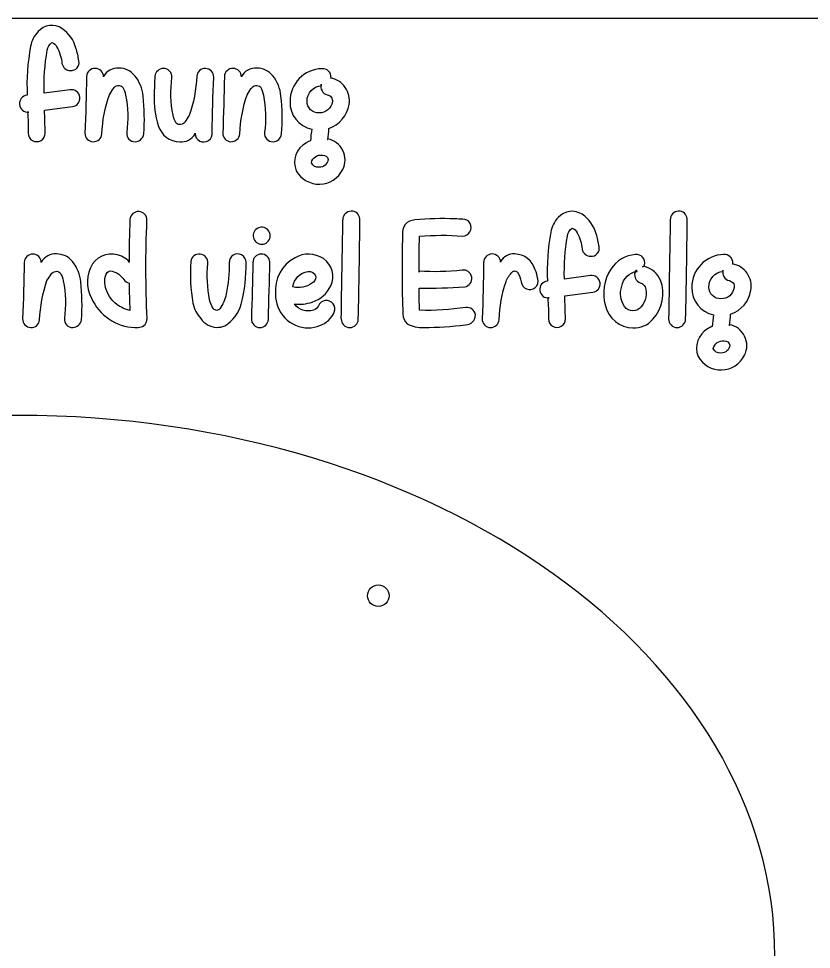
# Model space of a CAD drawing. Header units: millimetres. Extents: x -440 to 440, y -260 to 260.
# Drawn here: x 0.2 to 220.1, y 1.9 to 260 of the extents above; entities that cross this region are included whole.
import ezdxf

# ---------------------------------------------------------------- set-up
doc = ezdxf.new("R2010")
doc.units = ezdxf.units.MM
doc.layers.get('0').update_dxf_attribs({"linetype": 'CONTINUOUS'})

msp = doc.modelspace()

# ---------------------------------------------------------------- linework, layer by layer
msp.add_lwpolyline([(440, 260), (-440, 260), (-440, -260), (440, -260)], close=True)
for points in [[(17.21, 238.26, 0.420169), (14.52, 240.27), (7.33, 239.3, -0.052228), (8.17, 251.23, -0.201111), (9.44, 253.38, -0.232941), (10.84, 252.11, -0.101174), (12.27, 247.56, 0.37701), (14.61, 245.62, 0.502197), (16.94, 248.3, 0.044553), (16.14, 251.83, 0.176227), (12.27, 257.25, 0.371032), (5.63, 256.39, 0.141694), (3.56, 252.32, 0.057975), (2.62, 238.75), (2.56, 238.75, 0.994774), (3.07, 234.06, 0.047729), (2.72, 234.08, -0.020181), (2.9, 228.28, 1.015689), (7.62, 228.28, 0.000505), (7.43, 234.61), (15.22, 235.62, 0.413125)], [(25.4, 238.91, -0.006666), (26.53, 240.64, -0.455774), (29.09, 241.05, -0.067617), (29.92, 238.82, -0.08021), (30.22, 228.38, 0.44868), (32.56, 225.86, 0.36847), (34.93, 228.01, 0.050572), (34.75, 238.52, 0.150096), (32.47, 244.16, 0.23376), (28.05, 246.25, 0.296073), (23.79, 243.96), (23.79, 243.85, 0.982543), (19.07, 243.93, -0.006508), (18.62, 228.26, 0.966287), (23.34, 228.03, -0.074358)], [(40.4, 246.21, 0.382466), (38.05, 244.02, 0.017552), (37.86, 238.76, 0.089359), (38.98, 230.4, 0.326213), (44.91, 225.82, 0.297418), (49.18, 228.09), (49.18, 228.2, 1.080458), (53.93, 228.52, -0.006923), (54.34, 243.77, 0.972098), (49.63, 244.02, -0.075591), (47.58, 233.16, -0.008161), (46.43, 231.43, -0.465595), (43.89, 231, -0.072327), (43.06, 233.22, -0.079333), (42.76, 243.67, 0.429779)], [(70.71, 244.16, 0.23376), (66.29, 246.25, 0.296073), (62.04, 243.96), (62.04, 243.85, 0.982543), (57.31, 243.93, -0.006508), (56.86, 228.26, 0.966287), (61.59, 228.03, -0.074358), (63.64, 238.91, -0.006666), (64.77, 240.64, -0.455774), (67.33, 241.05, -0.067617), (68.16, 238.82, -0.08021), (68.46, 228.38, 0.44868), (70.81, 225.86, 0.36847), (73.17, 228.01, 0.050572), (72.99, 238.52, 0.150096)], [(80.04, 225.59, 0.380175), (77.23, 217.79, 0.60208), (90.12, 218.16, 0.504078), (85.94, 226.64, 0.472969), (85.96, 226.46, 0.048424), (86.27, 229.57, 0.27646), (91.9, 236.19, 0.41447), (86.77, 243.52, 0.377302), (86.9, 243.63, 0.457023), (84.34, 246.11, 0.406578), (75.51, 237.01, 0.362814), (81.55, 229.37, 0.025679), (81.18, 226.13, 0.056196)], [(80.24, 237.07, -0.395917), (84.2, 241.43), (84.15, 241.78, 0.419383), (85.84, 238.87, -0.440918), (87.25, 236.95, -0.389791), (83.58, 233.85, -0.434552)], [(84.5, 222.13, -0.407671), (86.06, 220.94, -0.392816), (83.62, 218.79, -0.354702), (81.45, 220.04, -0.39932)], [(20.43, 182.53, 0.286885), (32.44, 174.35, 0.026928), (33.77, 174.43, 0.410094), (35.86, 176.85, -0.021582), (35.82, 204.04, 0.992286), (31.12, 204.31, 0.01014), (30.88, 192.34, 0.160947), (30.63, 192.9, 0.087687), (28.75, 194.11, 0.368579), (20.7, 191.99, 0.259864)], [(146.85, 187.24, 0.994774), (147.36, 182.55, 0.047729), (147.01, 182.57, -0.020181), (147.19, 176.77, 1.015689), (151.91, 176.77, 0.000505), (151.72, 183.1), (159.51, 184.11, 0.413125), (161.5, 186.75, 0.420169), (158.81, 188.76), (151.62, 187.79, -0.052228), (152.46, 199.72, -0.201111), (153.73, 201.87, -0.232941), (155.14, 200.6, -0.101174), (156.56, 196.05, 0.37701), (158.91, 194.11, 0.502197), (161.23, 196.79, 0.044553), (160.43, 200.32, 0.176227), (156.56, 205.74, 0.371032), (149.92, 204.88, 0.141694), (147.85, 200.81, 0.057975), (146.91, 187.24)], [(180.51, 176.77, 0.420891), (182.87, 174.35, 0.394827), (185.23, 176.61, 0.003279), (185.68, 204.45, 0.961237), (180.96, 204.25, -0.000322)], [(123.34, 199.72, 1.004158), (123.42, 204.43, -0.018287), (121.27, 204.49, 0.033202), (110.1, 204.17, 0.181977), (107.42, 202.94, 0.162831), (106.72, 199.92, 0.017849), (106.84, 178.02, 0.224678), (108.05, 175.42, 0.160914), (112.62, 174.39, 0.034948), (124.16, 175.13, 0.432614), (126.93, 177.88, 0.419341), (124.24, 179.9, -0.046486), (111.46, 179.15, -0.013688), (111.29, 185.29, 0.022547), (123.96, 185.64, 0.998819), (123.22, 190.27, -0.04628), (111.31, 189.99), (111.31, 189.72, -0.0122), (111.43, 199.64, -0.0413)], [(70.03, 199.8, 0.207098), (69.35, 201.46, 5.076968)], [(6.51, 192.45), (6.51, 192.34, 0.982543), (1.78, 192.42, -0.006508), (1.33, 176.75, 0.966287), (6.06, 176.52, -0.074358), (8.11, 187.4, -0.006666), (9.24, 189.13, -0.455774), (11.8, 189.54, -0.067617), (12.63, 187.31, -0.08021), (12.93, 176.87, 0.44868), (15.28, 174.35, 0.36847), (17.64, 176.5, 0.050572), (17.46, 187.01, 0.150096), (15.18, 192.65, 0.23376), (10.76, 194.74, 0.296073)], [(57.43, 174.84, 0.197946), (61.96, 180.87, 0.069492), (63.33, 192.45, 1.004453), (58.62, 192.32, -0.059022), (57.78, 183.63, -0.116258), (56.03, 179.51, -0.478428), (54.33, 179.51, -0.104157), (53.21, 182.06, -0.071212), (52.71, 192.14, 0.990315), (48, 192.65, 0.06295), (48.58, 181.11, 0.139703), (50.77, 176.83, 0.237806), (55.13, 174.39, 0.112644)], [(69.52, 176.61, 0.000362), (69.93, 192.47, 0.97361), (65.21, 192.4, -0.004807), (64.8, 176.77, 0.420891), (67.16, 174.35, 0.394827)], [(83.8, 174.9, 0.213826), (87.76, 178.63, 1.004494), (83.41, 180.4, -0.216614), (82.04, 179.17, -0.322528), (76.71, 180.89, 0.115395), (81.67, 181.42, 0.208378), (86.83, 185.91, 0.378892), (84.76, 193.45, 0.281727), (76.9, 193.7, 0.302112), (71.48, 183.61, 0.416012), (80.6, 174.23, 0.098489)], [(137.19, 189.76, -0.436425), (138.61, 189.68, -0.094244), (139.63, 187.06, 1.09212), (144.24, 187.81, 0.045361), (143.53, 190.39, 0.32744), (137.85, 194.74, 0.29231), (133.93, 192.65), (133.93, 192.47, 0.97361), (129.2, 192.4, -0.006775), (128.81, 176.77, 0.426893), (131.15, 174.35, 0.377654), (133.52, 176.52, -0.078711), (135.45, 187.12, -0.113731)], [(164.51, 190.56, 0.220858), (162.99, 180.41, 0.338429), (170.6, 174.23, 0.233709), (176.17, 176.65, 0.286369), (178.26, 187.51, 0.211663), (174.14, 191.2, 0.303804), (173.3, 191.2, 0.336984), (173.86, 191.73, 0.511774), (171.31, 194.6, 0.231987)], [(192.99, 177.86, 0.025679), (192.62, 174.62, 0.056196), (191.48, 174.08, 0.380175), (188.67, 166.28, 0.60208), (201.56, 166.65, 0.504078), (197.38, 175.13, 0.472969), (197.4, 174.95, 0.048424), (197.71, 178.06, 0.27646), (203.34, 184.68, 0.41447), (198.2, 192.01, 0.377302), (198.33, 192.12, 0.457023), (195.78, 194.6, 0.406578), (186.95, 185.5, 0.362814)], [(30.88, 186.69, 0.004622), (31.08, 179.11, -0.087069), (28.81, 179.95, -0.204403), (24.83, 184.29, -0.215149), (24.51, 189.15, -0.392036), (26.19, 189.99, -0.18942), (29.44, 187.63, 0.203605)], [(81.55, 186.61, -0.223492), (76.32, 185.62, -0.33132), (80.48, 189.92, -0.365164), (82.69, 188.45, -0.293908)], [(172.79, 186.69, -0.213044), (173.98, 185.64, -0.26003), (172.93, 180.13, -0.49824), (168.28, 180.15, -0.230769), (167.52, 185.81, -0.329017), (171.8, 189.92, 0.051323), (171.82, 189.93, 0.385187), (171.72, 189.95, 0.621934), (171.44, 190.17, 0.49671)], [(198.69, 185.44, -0.389791), (195.02, 182.34, -0.434552), (191.68, 185.56, -0.395917), (195.64, 189.92), (195.59, 190.27, 0.419383), (197.28, 187.36, -0.440918)], [(195.06, 167.28, -0.354702), (192.89, 168.53, -0.39932), (195.94, 170.62, -0.407671), (197.5, 169.43, -0.392816)]]:
    msp.add_lwpolyline(points, format="xyb", close=True)
msp.add_circle((100, 100), 3)
for centre, radius, start, end in [((92.53, 204.26), 2.37, 4.6308, 180.1017), ((-21238.77, 539.17), 21331.57, 359.026568, 359.100389), ((-2027.38, 224.78), 2122.37, 358.69958, 359.45104), ((92.08, 176.71), 2.37, 178.6469, 269.95), ((92.05, 176.74), 2.4, 270.7006, 356.8823)]:
    msp.add_arc(centre, radius, start, end)
msp.add_ellipse((0, 0), major_axis=(-210, 0), ratio=0.714286, start_param=-1.570796, end_param=4.712389)

doc.saveas('drawing.dxf')
